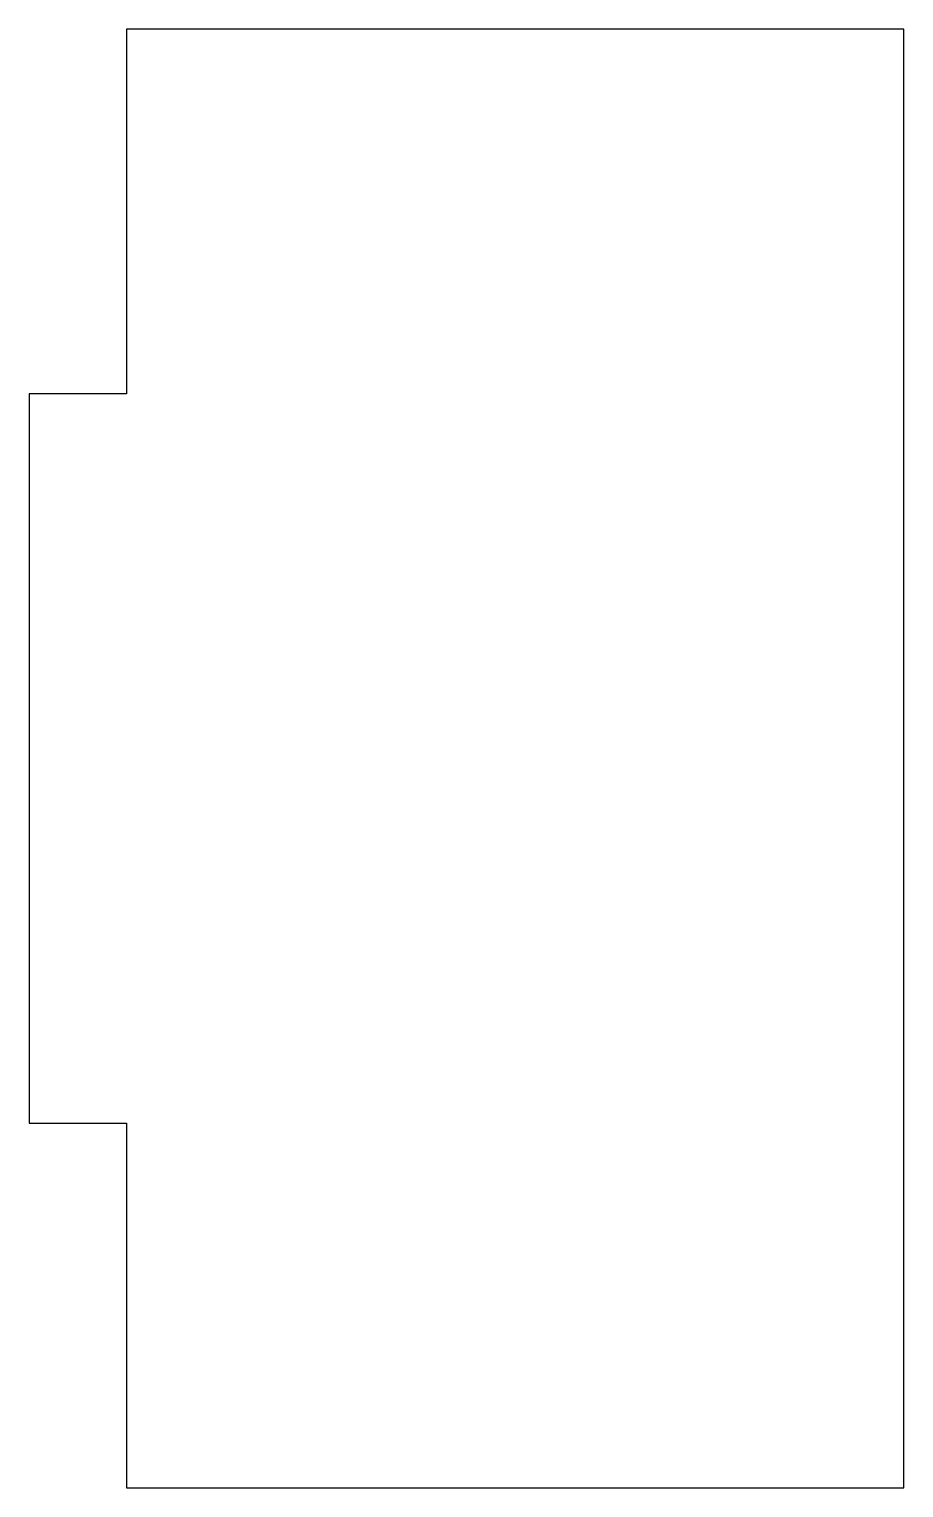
# Model space of a CAD drawing. Header units: millimetres. Extents: x 0 to 18, y -15 to 15.
import ezdxf

# ---------------------------------------------------------------- set-up
doc = ezdxf.new("R2010")
doc.units = ezdxf.units.MM
doc.layers.get('0').update_dxf_attribs({"linetype": 'CONTINUOUS'})

msp = doc.modelspace()

# ---------------------------------------------------------------- linework, layer by layer
msp.add_lwpolyline([(0, -7.5), (2, -7.5), (2, -15), (18, -15), (18, 15), (2, 15), (2, 7.5), (0, 7.5)], close=True)

doc.saveas('drawing.dxf')
